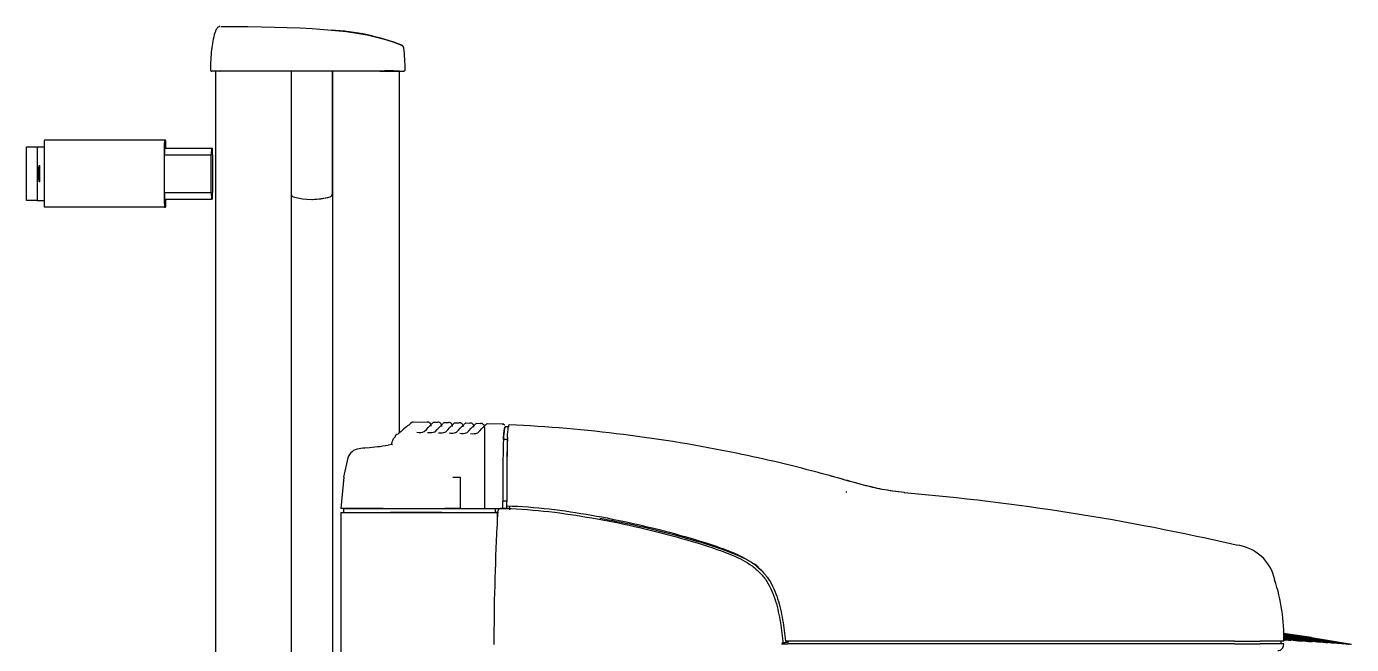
# Model space of a CAD drawing. Header units: millimetres. Extents: x -6176 to 11988, y -1403 to 10916.
# Drawn here: x -5823 to -4832, y 7185 to 7648 of the extents above; entities that cross this region are included whole.
import ezdxf

# ---------------------------------------------------------------- set-up
doc = ezdxf.new("R2010")
doc.units = ezdxf.units.MM

# ---------------------------------------------------------------- blocks, each defined once
blk = doc.blocks.new('A$C17CA5FEC')
at = {"color": 0, "linetype": 'Continuous'}
for p, q in [((-0.07195, 2.19999), (-0.07194, 1.01266)), ((-0.07138, 2.2), (-0.07123, 2.20001)), ((-0.06934, 2.20005), (-0.0692, 2.20005)), ((-0.06876, 2.20006), (-0.06862, 2.20006)), ((0.04373, 2.19999), (-0.06752, 2.19999)), ((-0.01549, 2.19999), (-0.01548, 0.98894)), ((-0.01538, 2.19999), (-0.01538, 2.10785)), ((0.01513, 2.2), (0.01513, 2.10785)), ((0.01546, 2.19999), (0.01547, 0.98894)), ((0.06574, 1.92932), (0.06574, 2.20006)), ((-0.21353, 2.14323), (-0.20553, 2.14323)), ((-0.21353, 2.10323), (-0.21353, 2.14323)), ((-0.20553, 2.14323), (-0.20553, 2.10323)), ((-0.20553, 2.14323), (-0.20038, 2.14323)), ((-0.11018, 2.14823), (-0.20015, 2.14823)), ((-0.11026, 2.14223), (-0.07517, 2.14223)), ((-0.10939, 2.14823), (-0.11018, 2.14823)), ((-0.11018, 2.14323), (-0.10939, 2.14323)), ((-0.07517, 2.14223), (-0.0753, 2.13723)), ((-0.07517, 2.14223), (-0.07443, 2.14223)), ((-0.0743, 2.13723), (-0.07443, 2.14223)), ((-0.20041, 2.13823), (-0.20041, 2.10823)), ((-0.11044, 2.13823), (-0.11044, 2.10823)), ((-0.11031, 2.10823), (-0.11031, 2.13823)), ((-0.11031, 2.13723), (-0.0753, 2.13723)), ((-0.0753, 2.10923), (-0.0753, 2.13723)), ((-0.0743, 2.13723), (-0.0743, 2.10923)), ((-0.20527, 2.12923), (-0.20501, 2.12923)), ((-0.20389, 2.12923), (-0.20363, 2.12923)), ((-0.20501, 2.11723), (-0.20527, 2.11723)), ((-0.20363, 2.11723), (-0.20389, 2.11723)), ((-0.20553, 2.10323), (-0.21353, 2.10323)), ((-0.20553, 2.10323), (-0.20038, 2.10323)), ((-0.11031, 2.10923), (-0.0753, 2.10923)), ((-0.11026, 2.10423), (-0.07517, 2.10423)), ((-0.10939, 2.10323), (-0.11018, 2.10323)), ((-0.0753, 2.10923), (-0.07517, 2.10423)), ((-0.07443, 2.10423), (-0.07517, 2.10423)), ((-0.07443, 2.10423), (-0.0743, 2.10923)), ((0.00039, 2.10398), (0.00042, 2.10399)), ((-0.11018, 2.09823), (-0.20015, 2.09823)), ((-0.11018, 2.09823), (-0.10939, 2.09823)), ((0.08627, 1.93703), (0.07573, 1.93728)), ((0.09428, 1.93683), (0.09123, 1.93691)), ((0.10229, 1.93664), (0.09923, 1.93671)), ((0.1103, 1.93645), (0.10723, 1.93652)), ((0.11832, 1.93625), (0.11523, 1.93633)), ((0.12633, 1.93606), (0.12323, 1.93613)), ((0.1437, 1.93564), (0.13123, 1.93594)), ((0.12941, 1.87259), (0.12941, 1.9332)), ((0.14637, 1.92422), (0.14337, 1.92422)), ((0.14774, 1.93359), (0.14475, 1.93359)), ((0.06046, 1.92037), (0.05711, 1.91988)), ((0.02701, 1.91042), (0.0237, 1.89609)), ((0.024, 1.89609), (0.02178, 1.87255)), ((0.0237, 1.89609), (0.024, 1.89609)), ((0.11098, 1.89612), (0.11098, 1.87261)), ((0.39976, 1.8853), (0.40051, 1.88475)), ((0.14601, 1.87814), (0.14301, 1.87814)), ((0.14803, 1.87448), (0.14797, 1.87148)), ((0.02178, 1.86955), (0.02179, 1.43195)), ((0.02178, 1.86955), (0.02382, 1.86955)), ((0.02382, 1.87255), (0.02382, 1.86955)), ((0.02382, 1.87255), (0.10964, 1.87255)), ((0.11098, 1.87263), (0.09964, 1.87263)), ((0.10964, 1.87255), (0.10971, 1.87255)), ((0.11098, 1.87261), (0.10971, 1.87258)), ((0.10971, 1.87258), (0.13724, 1.87258)), ((0.10971, 1.87258), (0.10971, 1.87255)), ((0.12941, 1.87266), (0.14108, 1.87266)), ((0.13901, 1.86955), (0.13705, 1.86955)), ((0.13739, 1.86955), (0.13705, 1.86955)), ((0.13802, 1.86958), (0.13724, 1.86958)), ((0.13739, 1.86955), (0.13739, 1.87255)), ((0.13901, 1.85909), (0.13901, 1.86955)), ((0.14599, 1.87255), (0.14299, 1.87255)), ((0.14615, 1.87256), (0.14599, 1.87255)), ((0.74824, 1.77607), (0.72723, 1.77891)), ((0.74814, 1.77606), (0.72724, 1.77889)), ((0.74794, 1.77603), (0.72724, 1.77884)), ((0.74775, 1.77601), (0.72724, 1.77879)), ((0.72734, 1.77587), (0.74894, 1.77288)), ((0.72735, 1.77558), (0.74605, 1.77306)), ((0.72737, 1.77516), (0.7415, 1.77333)), ((0.72757, 1.77626), (0.75282, 1.77264)), ((0.73022, 1.77615), (0.75529, 1.77248)), ((0.73358, 1.77603), (0.7586, 1.77226)), ((0.73561, 1.77596), (0.76069, 1.77212)), ((0.73817, 1.77589), (0.76348, 1.77192)), ((0.7397, 1.77586), (0.76523, 1.7718)), ((0.74161, 1.77584), (0.76756, 1.77163)), ((0.74273, 1.77583), (0.76901, 1.77152)), ((0.74411, 1.77584), (0.7709, 1.77138)), ((0.74491, 1.77586), (0.77207, 1.7713)), ((0.74587, 1.77589), (0.77357, 1.77119)), ((0.74641, 1.77591), (0.77447, 1.77112)), ((0.74703, 1.77595), (0.7756, 1.77103)), ((0.74737, 1.77598), (0.77625, 1.77099)), ((0.74775, 1.77601), (0.77529, 1.77123)), ((0.74794, 1.77603), (0.77744, 1.7709)), ((0.74815, 1.77606), (0.77534, 1.77132)), ((0.74824, 1.77607), (0.77806, 1.77087)), ((0.35154, 1.77119), (0.35618, 1.77119)), ((0.69067, 1.77319), (0.35457, 1.77319)), ((0.69067, 1.77119), (0.35618, 1.77119)), ((0.35728, 1.77319), (0.35655, 1.77238)), ((0.69067, 1.77319), (0.70989, 1.77319)), ((0.69067, 1.77119), (0.7099, 1.77119)), ((0.7274, 1.77319), (0.70989, 1.77319)), ((0.72744, 1.77119), (0.7099, 1.77119)), ((0.72545, 1.77119), (0.72545, 1.77319)), ((0.72738, 1.77487), (0.73811, 1.77352)), ((0.7274, 1.77419), (0.7288, 1.77403)), ((0.72741, 1.77446), (0.73278, 1.77382)), ((0.73811, 1.77352), (0.7415, 1.77333)), ((0.74605, 1.77306), (0.74894, 1.77288)), ((0.75282, 1.77264), (0.75529, 1.77248)), ((0.7586, 1.77226), (0.76069, 1.77212)), ((0.76348, 1.77192), (0.76523, 1.7718)), ((0.76756, 1.77163), (0.76901, 1.77152)), ((0.7709, 1.77138), (0.77207, 1.7713)), ((0.77357, 1.77119), (0.77447, 1.77112)), ((0.7756, 1.77103), (0.77625, 1.77099)), ((0.77703, 1.77093), (0.77744, 1.7709)), ((0.77788, 1.77087), (0.77806, 1.77087)), ((0.77812, 1.77087), (0.77816, 1.77087))]:
    blk.add_line(p, q, dxfattribs=at)
for centre, radius, start, end in [((0.01753, 2.20418), 0.09335, 164.76964, 172.72562), ((-0.06824, 2.22784), 0.00439, 158.1069, 165.45894), ((0.00603, 2.06168), 0.16921, 68.58351, 87.1635), ((0.12442, 2.19765), 0.20033, 174.74283, 179.03798), ((0.06599, 2.21671), 0.003, 5.7641, 66.28749), ((-0.13286, 2.19766), 0.20281, 0.93132, 5.51758), ((0.05753, 1.86322), 0.3369, 88.60404, 91.63718), ((0.05268, 5.80024), 3.60025, 269.97189, 270.25766), ((0.06887, 2.20103), 0.001, 270.00442, 1.18909), ((-0.00013, 2.15385), 0.04987, 253.94563, 286.05439), ((-0.00012, 2.15388), 0.04989, 270.60292, 286.04697), ((0.01313, 2.10785), 0.002, 285.77501, 0.00187), ((0.08648, 1.93437), 0.00289, 356.48133, 94.11165), ((0.09448, 1.93423), 0.00289, 356.46401, 93.90651), ((0.10248, 1.93407), 0.00289, 356.44701, 93.69838), ((0.11048, 1.93387), 0.00289, 356.43037, 93.48701), ((0.11848, 1.93364), 0.00289, 356.4141, 93.27213), ((0.12648, 1.93338), 0.00289, 356.39824, 93.05347), ((0.09836, 0.84849), 1.08782, 78.36334, 87.39834), ((0.06418, 1.9263), 0.0018, 85.82499, 184.61483), ((0.08043, 1.94002), 0.01058, 260.65354, 291.04082), ((0.08847, 1.93987), 0.01055, 260.45513, 290.86699), ((0.09651, 1.93969), 0.01052, 260.25461, 290.69076), ((0.10455, 1.93948), 0.01049, 260.05174, 290.51199), ((0.11259, 1.93923), 0.01045, 259.84628, 290.33055), ((0.12063, 1.93896), 0.01042, 259.638, 290.14627), ((1.5473, 1.89006), 1.40434, 178.60608, 180.48616), ((1.5503, 1.89006), 1.40434, 178.60608, 180.48616), ((0.67968, 1.90706), 0.53364, 177.97451, 180.53564), ((0.03656, 1.90735), 0.01004, 97.00835, 162.16015), ((0.07944, 1.56271), 0.35733, 96.14073, 97.08965), ((0.00542, 2.28703), 0.37077, 275.54012, 278.01378), ((0.10935, 0.89551), 1.03952, 74.73661, 78.43217), ((13.80319, 1.84103), 13.65727, 179.7439, 179.845358), ((0.2947, 0.13494), 1.75565, 76.92337, 85.14188), ((1.86484, 1.76997), 1.72855, 176.73662, 176.80193), ((0.14282, 1.65105), 0.2216, 89.92683, 90.44267), ((0.14282, 1.65105), 0.2216, 88.64317, 89.31175), ((1.86484, 1.76997), 1.72855, 177.04345, 179.97488), ((0.68842, 1.81224), 0.0331, 11.99763, 83.75397), ((0.59624, 1.77718), 0.13127, 358.14024, 18.63519), ((0.80917, 2.36969), 0.59692, 262.11111, 264.05782), ((0.80852, 2.36868), 0.59591, 262.16097, 264.07762), ((0.80742, 2.36752), 0.59474, 262.25331, 264.11197), ((0.80656, 2.36715), 0.59438, 262.33231, 264.13938), ((0.79638, 2.30287), 0.52952, 262.49818, 264.42151), ((0.79572, 2.30682), 0.53348, 262.62608, 264.4483), ((0.79467, 2.31428), 0.54094, 262.84196, 264.49084), ((0.79387, 2.32085), 0.54751, 263.01274, 264.52272), ((0.79262, 2.33286), 0.5595, 263.2931, 264.57284), ((0.79168, 2.34312), 0.56974, 263.50926, 264.61045), ((0.79022, 2.36136), 0.58794, 263.85546, 264.67021), ((0.78913, 2.37666), 0.60319, 264.11615, 264.71568), ((0.72295, 1.77069), 0.0045, 270.00085, 0.59664), ((0.59955, -0.67859), 2.45602, 86.89037, 86.98335)]:
    blk.add_arc(centre, radius, start, end, dxfattribs=at)
for centre, major_axis, ratio, start_param, end_param in [((-0.07488, 2.20099), (-0.000021, 0.001), 0.999848, 1.529079, 3.120547), ((-0.20015, 2.13823), (0, -0.01), 0.026258, 3.141593, 4.712389), ((-0.11018, 2.13823), (0, 0.01), 0.026258, 0, 1.570796), ((-0.11018, 2.13823), (0, -0.005), 0.026258, 3.141593, 4.712389), ((-0.10939, 2.13823), (0, -0.01), 0.026258, 1.982313, 3.141593), ((-0.10939, 2.13823), (0, 0.005), 0.026258, 5.639684, 6.283185), ((-0.20527, 2.12323), (0, -0.006), 0.026258, 3.141593, 6.283185), ((-0.20501, 2.12323), (0, 0.006), 0.026258, 3.141593, 6.283185), ((-0.20389, 2.12323), (0, -0.006), 0.026258, 3.141593, 6.283185), ((-0.20363, 2.12323), (0, 0.006), 0.026258, 3.141593, 6.283185), ((-0.20015, 2.10823), (0, -0.01), 0.026258, 4.712389, 6.283185), ((-0.11018, 2.10823), (0, 0.01), 0.026258, 1.570796, 3.141593), ((-0.11018, 2.10823), (0, -0.005), 0.026258, 4.712389, 6.283185), ((-0.10939, 2.10823), (0, 0.005), 0.026258, 3.141593, 3.785094), ((-0.10939, 2.10823), (0, -0.01), 0.026258, 0, 1.159279), ((-0.01338, 2.10785), (-0.00004, 0.002), 0.999849, 1.549691, 2.845309), ((-0.2883, 1.89613), (0.40171, 0), 0.000367, 6.085537, 6.173024), ((0.70938, 1.8696), (-0.69915, 0), 0.000367, 0.182049, 0.353379), ((0.70938, 1.8726), (-0.69715, 0), 0.000367, 0.182629, 0.353379), ((0.70938, 1.8696), (-0.69715, 0), 0.000367, 0.182629, 0.353379), ((0.06281, 1.86951), (-0.01, 0), 0.000367, 0.353379, 1.051219), ((0.06281, 1.87251), (-0.008, 0), 0.000367, 0.353379, 1.051219), ((0.06281, 1.86951), (-0.008, 0), 0.000367, 0.353379, 1.051219), ((0.09362, 1.87251), (0.008, 0), 0.000367, 5.197082, 5.894922), ((0.09362, 1.86951), (0.008, 0), 0.000367, 5.197082, 5.894922), ((0.09362, 1.86951), (0.01, 0), 0.000367, 5.197082, 5.894922), ((-0.54423, 1.8726), (0.69715, 0), 0.000367, 5.894922, 6.071743), ((-0.54423, 1.8696), (0.69715, 0), 0.000367, 5.894922, 6.069447), ((-0.54423, 1.8696), (0.69915, 0), 0.000367, 5.894922, 6.069444), ((-0.13775, 1.87262), (-0.298, 0), 0.000367, 2.746039, 2.785669), ((-0.13775, 1.86962), (0.298, 0), 0.000367, 5.887632, 5.908977), ((0.13806, 1.86958), (-0.002, 0), 0.000367, 1.553354, 2.224234)]:
    blk.add_ellipse(centre, major_axis=major_axis, ratio=ratio, start_param=start_param, end_param=end_param, dxfattribs=at)
for points, knots in [([(-0.06894, 2.23332), (-0.06899, 2.23331), (-0.06925, 2.23328), (-0.07068, 2.2325), (-0.07126, 2.23156), (-0.07178, 2.2308), (-0.07208, 2.22998), (-0.07217, 2.22974)], [0, 0, 0, 0, 0.051881, 0.277344, 0.497393, 0.870476, 1, 1, 1, 1]), ([(-0.06752, 2.19999), (-0.06801, 2.19999), (-0.0685, 2.19999), (-0.06921, 2.19999), (-0.06945, 2.19999), (-0.06992, 2.19999), (-0.07015, 2.19999), (-0.07083, 2.19999), (-0.07125, 2.19999), (-0.07206, 2.19999), (-0.07244, 2.19999), (-0.07312, 2.19999), (-0.07342, 2.19999), (-0.07382, 2.19999), (-0.07394, 2.19999), (-0.07417, 2.19999), (-0.07437, 2.19999), (-0.07453, 2.19999), (-0.07466, 2.19999), (-0.07472, 2.19999), (-0.07485, 2.19999), (-0.07489, 2.19999), (-0.07488, 2.19999)], [0, 0, 0, 0, 0.125, 0.125, 0.1875, 0.1875, 0.25, 0.25, 0.375, 0.375, 0.5, 0.5, 0.625, 0.625, 0.6875, 0.6875, 0.75, 0.8125, 0.8125, 0.875, 0.875, 1, 1, 1, 1]), ([(-0.06753, 2.19999), (-0.06812, 2.19999), (-0.06871, 2.19999), (-0.06979, 2.19999), (-0.07028, 2.19999), (-0.0711, 2.19999), (-0.07142, 2.19999), (-0.07186, 2.19999), (-0.07196, 2.19999), (-0.07195, 2.19999)], [0, 0, 0, 0, 0.25, 0.25, 0.5, 0.5, 0.75, 0.75, 1, 1, 1, 1]), ([(0.0479, 2.19999), (0.04775, 2.19999), (0.04752, 2.19999), (0.04695, 2.19999), (0.04661, 2.19999), (0.04584, 2.19999), (0.04542, 2.19999), (0.04453, 2.19999), (0.04406, 2.19999), (0.04359, 2.19999)], [0, 0, 0, 0, 0.25, 0.25, 0.5, 0.5, 0.75, 0.75, 1, 1, 1, 1]), ([(0.05091, 2.19999), (0.05065, 2.19999), (0.05027, 2.19999), (0.04956, 2.19999), (0.0493, 2.19999), (0.04874, 2.19999), (0.04844, 2.19999), (0.0478, 2.19999), (0.04746, 2.19999), (0.04676, 2.19999), (0.0464, 2.19999), (0.04566, 2.19999), (0.04528, 2.19999), (0.04451, 2.19999), (0.04412, 2.19999), (0.04373, 2.19999)], [0, 0, 0, 0, 0.25, 0.25, 0.375, 0.375, 0.5, 0.5, 0.625, 0.625, 0.75, 0.75, 0.875, 0.875, 1, 1, 1, 1]), ([(0.07576, 1.93745), (0.07576, 1.93745), (0.07576, 1.93745), (0.07552, 1.93744), (0.07445, 1.93664), (0.07155, 1.93426), (0.07038, 1.93327), (0.06832, 1.93153), (0.06759, 1.9309), (0.06602, 1.92956), (0.06519, 1.92885), (0.06431, 1.9281)], [0.4994621, 0.4994621, 0.4994621, 0.4994621, 0.5, 0.5, 0.75, 0.75, 0.875, 0.875, 0.9375, 0.9375, 1, 1, 1, 1]), ([(0.08423, 1.93015), (0.08638, 1.93246), (0.08806, 1.93423), (0.08956, 1.93572), (0.08983, 1.93599), (0.0903, 1.93643), (0.09051, 1.93662), (0.09103, 1.93707), (0.09126, 1.93722), (0.09136, 1.93722), (0.09136, 1.93722), (0.09136, 1.93722)], [0, 0, 0, 0, 0.25, 0.25, 0.3125, 0.3125, 0.375, 0.375, 0.5, 0.5, 0.5001491, 0.5001491, 0.5001491, 0.5001491]), ([(0.09223, 1.93002), (0.09437, 1.93232), (0.09606, 1.93408), (0.09756, 1.93557), (0.09782, 1.93583), (0.0983, 1.93628), (0.09851, 1.93647), (0.09903, 1.93692), (0.09926, 1.93707), (0.09936, 1.93707), (0.09936, 1.93707), (0.09936, 1.93707)], [0, 0, 0, 0, 0.25, 0.25, 0.3125, 0.3125, 0.375, 0.375, 0.5, 0.5, 0.5002312, 0.5002312, 0.5002312, 0.5002312]), ([(0.10023, 1.92985), (0.10237, 1.93214), (0.10406, 1.9339), (0.10555, 1.93539), (0.10582, 1.93565), (0.1063, 1.93609), (0.1065, 1.93628), (0.10703, 1.93673), (0.10726, 1.93688), (0.10736, 1.93688), (0.10736, 1.93688), (0.10736, 1.93688)], [0, 0, 0, 0, 0.25, 0.25, 0.3125, 0.3125, 0.375, 0.375, 0.5, 0.5, 0.5003146, 0.5003146, 0.5003146, 0.5003146]), ([(0.10823, 1.92966), (0.11037, 1.93194), (0.11206, 1.9337), (0.11355, 1.93517), (0.11382, 1.93543), (0.1143, 1.93588), (0.1145, 1.93606), (0.11503, 1.93651), (0.11526, 1.93666), (0.11536, 1.93666), (0.11536, 1.93666), (0.11536, 1.93666)], [0, 0, 0, 0, 0.25, 0.25, 0.3125, 0.3125, 0.375, 0.375, 0.5, 0.5, 0.5003993, 0.5003993, 0.5003993, 0.5003993]), ([(0.11622, 1.92943), (0.11837, 1.93171), (0.12005, 1.93346), (0.12155, 1.93493), (0.12182, 1.93519), (0.1223, 1.93563), (0.1225, 1.93582), (0.12303, 1.93626), (0.12325, 1.93641), (0.12335, 1.93641), (0.12336, 1.93641), (0.12336, 1.93641)], [0, 0, 0, 0, 0.25, 0.25, 0.3125, 0.3125, 0.375, 0.375, 0.5, 0.5, 0.5004852, 0.5004852, 0.5004852, 0.5004852]), ([(0.12422, 1.92917), (0.12637, 1.93145), (0.12805, 1.93319), (0.12955, 1.93466), (0.12982, 1.93491), (0.13029, 1.93536), (0.1305, 1.93554), (0.13103, 1.93598), (0.13125, 1.93613), (0.13135, 1.93613), (0.13135, 1.93613), (0.13135, 1.93613)], [0, 0, 0, 0, 0.25, 0.25, 0.3125, 0.3125, 0.375, 0.375, 0.5, 0.5, 0.5005724, 0.5005724, 0.5005724, 0.5005724]), ([(0.14453, 1.93467), (0.14452, 1.9347), (0.14444, 1.93485), (0.14401, 1.93555), (0.14316, 1.9355), (0.14283, 1.9355)], [0, 0, 0, 0, 0.089902, 0.70634, 1, 1, 1, 1]), ([(0.14637, 1.92592), (0.14659, 1.92896), (0.14682, 1.93128), (0.14728, 1.9344), (0.14751, 1.93519), (0.14774, 1.93519)], [0, 0, 0, 0, 0.5, 0.5, 1, 1, 1, 1]), ([(0.05969, 1.92017), (0.05986, 1.92096), (0.06004, 1.9217), (0.06033, 1.92272), (0.06043, 1.92305), (0.06065, 1.92365), (0.06076, 1.92393), (0.06112, 1.92471), (0.06137, 1.9251), (0.06187, 1.92571), (0.06213, 1.92593), (0.06238, 1.92615)], [0, 0, 0, 0, 0.25, 0.25, 0.375, 0.375, 0.5, 0.5, 0.75, 0.75, 1, 1, 1, 1]), ([(0.14467, 1.93365), (0.14463, 1.93362), (0.1446, 1.93358), (0.14451, 1.93342), (0.14445, 1.93327), (0.14428, 1.93267), (0.14417, 1.93207), (0.14382, 1.92971), (0.1436, 1.92737), (0.14337, 1.9243)], [0.5269354, 0.5269354, 0.5269354, 0.5269354, 0.5625, 0.5625, 0.625, 0.625, 0.75, 0.75, 1, 1, 1, 1]), ([(0.14337, 1.92422), (0.14339, 1.92441), (0.1434, 1.9246), (0.14343, 1.92497), (0.14344, 1.92515), (0.14348, 1.9257), (0.14351, 1.92605), (0.1436, 1.92706), (0.14365, 1.92769), (0.14382, 1.92944), (0.14394, 1.93042), (0.14411, 1.9316), (0.14417, 1.93195), (0.14428, 1.93254), (0.14434, 1.93279), (0.14451, 1.93339), (0.14463, 1.93359), (0.14474, 1.93359), (0.14474, 1.93359), (0.14475, 1.93359)], [0, 0, 0, 0, 0.015625, 0.015625, 0.03125, 0.03125, 0.0625, 0.0625, 0.125, 0.125, 0.25, 0.25, 0.3125, 0.3125, 0.375, 0.375, 0.5, 0.5, 0.5007914, 0.5007914, 0.5007914, 0.5007914]), ([(0.44356, 1.88455), (0.43745, 1.88525), (0.42795, 1.88639), (0.41295, 1.89), (0.39824, 1.89414), (0.38904, 1.89671), (0.38318, 1.89837)], [0, 0, 0, 0, 0.273704, 0.503011, 0.733252, 1, 1, 1, 1]), ([(0.44354, 1.88455), (0.43083, 1.88574), (0.42197, 1.88775), (0.40405, 1.89242), (0.39502, 1.89509), (0.38319, 1.89836)], [0, 0, 0, 0, 0.5, 0.5, 1, 1, 1, 1]), ([(0.14299, 1.87255), (0.14299, 1.87305), (0.14299, 1.87354), (0.143, 1.87404), (0.143, 1.87453), (0.143, 1.87503), (0.143, 1.87552), (0.143, 1.87639), (0.143, 1.87727), (0.14301, 1.87814)], [0, 0, 0, 0, 0.265426, 0.265426, 0.265426, 0.530853, 0.530853, 0.530853, 1, 1, 1, 1]), ([(0.14596, 1.87455), (0.15662, 1.87424), (0.16721, 1.87338), (0.1883, 1.87098), (0.1988, 1.86943), (0.21973, 1.86579), (0.23017, 1.8637), (0.25092, 1.85907), (0.26124, 1.85653), (0.28174, 1.85094), (0.29195, 1.84792), (0.30703, 1.84278), (0.31202, 1.84097), (0.32169, 1.83671), (0.32639, 1.83428), (0.33291, 1.82952), (0.33498, 1.82774), (0.3387, 1.82389), (0.34038, 1.8218), (0.34337, 1.81729), (0.34466, 1.8149), (0.34688, 1.81002), (0.34782, 1.80751), (0.35028, 1.79984), (0.35144, 1.79454), (0.35329, 1.78391), (0.35398, 1.77856), (0.35457, 1.77319)], [0, 0, 0, 0, 0.125, 0.125, 0.25, 0.25, 0.375, 0.375, 0.5, 0.5, 0.625, 0.625, 0.6875, 0.6875, 0.75, 0.75, 0.78125, 0.78125, 0.8125, 0.8125, 0.84375, 0.84375, 0.875, 0.875, 0.9375, 0.9375, 1, 1, 1, 1]), ([(0.05343, 1.87251), (0.04998, 1.87251), (0.04672, 1.87251), (0.04062, 1.87252), (0.03777, 1.87252), (0.03381, 1.87253), (0.03254, 1.87253), (0.03011, 1.87253), (0.02895, 1.87254), (0.02561, 1.87254), (0.02359, 1.87254), (0.02178, 1.87255)], [0, 0, 0, 0, 0.25, 0.25, 0.5, 0.5, 0.625, 0.625, 0.75, 0.75, 1, 1, 1, 1]), ([(0.05343, 1.87251), (0.05364, 1.87251), (0.05388, 1.87251), (0.05447, 1.87251), (0.0548, 1.87251), (0.05556, 1.8725), (0.05597, 1.8725), (0.05686, 1.8725), (0.05734, 1.8725), (0.05785, 1.8725)], [0, 0, 0, 0, 0.25, 0.25, 0.5, 0.5, 0.75, 0.75, 1, 1, 1, 1]), ([(0.05785, 1.8725), (0.06026, 1.8725), (0.0667, 1.8725), (0.07796, 1.8725), (0.08929, 1.8725), (0.09582, 1.8725), (0.09828, 1.8725)], [0, 0, 0, 0, 0.198132, 0.499999, 0.801866, 1, 1, 1, 1]), ([(0.05785, 1.8695), (0.06026, 1.8695), (0.0667, 1.8695), (0.07796, 1.8695), (0.08928, 1.8695), (0.09582, 1.8695), (0.09828, 1.8695)], [0, 0, 0, 0, 0.198108, 0.5, 0.801892, 1, 1, 1, 1]), ([(0.09735, 1.8695), (0.09585, 1.8695), (0.09432, 1.8695), (0.0912, 1.8695), (0.08961, 1.8695), (0.08717, 1.8695), (0.08635, 1.8695), (0.0851, 1.8695), (0.08469, 1.8695), (0.08385, 1.8695), (0.08343, 1.8695), (0.08134, 1.8695), (0.07968, 1.8695), (0.07635, 1.8695), (0.07468, 1.8695), (0.07261, 1.8695), (0.07219, 1.8695), (0.07136, 1.8695), (0.07094, 1.8695), (0.06971, 1.8695), (0.06889, 1.8695), (0.06647, 1.8695), (0.06489, 1.8695), (0.06181, 1.8695), (0.06031, 1.8695), (0.05884, 1.8695)], [0, 0, 0, 0, 0.125, 0.125, 0.25, 0.25, 0.3125, 0.3125, 0.34375, 0.34375, 0.375, 0.375, 0.5, 0.5, 0.625, 0.625, 0.65625, 0.65625, 0.6875, 0.6875, 0.75, 0.75, 0.875, 0.875, 1, 1, 1, 1]), ([(0.09828, 1.8725), (0.0988, 1.8725), (0.09929, 1.8725), (0.1002, 1.8725), (0.10063, 1.8725), (0.10142, 1.87251), (0.10177, 1.87251), (0.10239, 1.87251), (0.10265, 1.87251), (0.10288, 1.87251)], [0, 0, 0, 0, 0.25, 0.25, 0.5, 0.5, 0.75, 0.75, 1, 1, 1, 1]), ([(0.10288, 1.87251), (0.10698, 1.87251), (0.11084, 1.87251), (0.11628, 1.87252), (0.11803, 1.87252), (0.12142, 1.87253), (0.1247, 1.87253), (0.12773, 1.87253), (0.13063, 1.87254), (0.13203, 1.87254), (0.13603, 1.87254), (0.13845, 1.87255), (0.14062, 1.87255)], [0, 0, 0, 0, 0.25, 0.25, 0.375, 0.375, 0.5, 0.625, 0.625, 0.75, 0.75, 1, 1, 1, 1]), ([(0.1391, 1.86837), (0.13911, 1.86868), (0.13914, 1.86898), (0.13923, 1.86956), (0.13928, 1.86984), (0.1394, 1.87037), (0.13947, 1.87062), (0.13963, 1.87108), (0.13972, 1.8713), (0.1399, 1.87168), (0.14, 1.87184), (0.14021, 1.87213), (0.14032, 1.87226), (0.14054, 1.87245), (0.14065, 1.87253), (0.14088, 1.87262), (0.14099, 1.87265), (0.14111, 1.87265)], [0, 0, 0, 0, 0.125, 0.125, 0.25, 0.25, 0.375, 0.375, 0.5, 0.5, 0.625, 0.625, 0.75, 0.75, 0.875, 0.875, 1, 1, 1, 1]), ([(0.14111, 1.87265), (0.15192, 1.87251), (0.1627, 1.87176), (0.18425, 1.8695), (0.19499, 1.86798), (0.21632, 1.86439), (0.22693, 1.86232), (0.24803, 1.8577), (0.25853, 1.85514), (0.27942, 1.84953), (0.28983, 1.84647), (0.30524, 1.8413), (0.31035, 1.83947), (0.32031, 1.83518), (0.32512, 1.83273), (0.33171, 1.82794), (0.33377, 1.82615), (0.33748, 1.82226), (0.33914, 1.82014), (0.34208, 1.81556), (0.34333, 1.81315), (0.34547, 1.80822), (0.34637, 1.80568), (0.34793, 1.80051), (0.3486, 1.79788), (0.34976, 1.7926), (0.35025, 1.78994), (0.35157, 1.78194), (0.35223, 1.77658), (0.35279, 1.77119)], [0, 0, 0, 0, 0.125, 0.125, 0.25, 0.25, 0.375, 0.375, 0.5, 0.5, 0.625, 0.625, 0.6875, 0.6875, 0.75, 0.75, 0.78125, 0.78125, 0.8125, 0.8125, 0.84375, 0.84375, 0.875, 0.875, 0.90625, 0.90625, 0.9375, 0.9375, 1, 1, 1, 1]), ([(0.3343, 1.82873), (0.3339, 1.82904), (0.33348, 1.82935), (0.32865, 1.83283), (0.32384, 1.83526), (0.3139, 1.83953), (0.30879, 1.84135), (0.29341, 1.84651), (0.28304, 1.84955), (0.26216, 1.85516), (0.25164, 1.85772), (0.23263, 1.86188), (0.22415, 1.86357), (0.21565, 1.86509)], [0.2440798, 0.2440798, 0.2440798, 0.2440798, 0.25, 0.25, 0.3125, 0.3125, 0.375, 0.375, 0.5, 0.5, 0.625, 0.625, 0.7250275, 0.7250275, 0.7250275, 0.7250275]), ([(0.33673, 1.82608), (0.33638, 1.8264), (0.33604, 1.8267), (0.33556, 1.82711), (0.33541, 1.82724), (0.33511, 1.82748), (0.33496, 1.8276), (0.3347, 1.82781), (0.33458, 1.82791), (0.33436, 1.82808), (0.33426, 1.82815), (0.3341, 1.82828), (0.33403, 1.82832), (0.33394, 1.82839), (0.33391, 1.8284), (0.3339, 1.8284), (0.33392, 1.82839), (0.33399, 1.82833), (0.33405, 1.82828), (0.33419, 1.82816), (0.33428, 1.82808), (0.33448, 1.82791), (0.3346, 1.82781), (0.33497, 1.8275), (0.33525, 1.82725), (0.33587, 1.8267), (0.33621, 1.8264), (0.33655, 1.82608)], [0, 0, 0, 0, 0.125, 0.125, 0.1875, 0.1875, 0.25, 0.25, 0.3125, 0.3125, 0.375, 0.375, 0.4375, 0.4375, 0.5, 0.5, 0.5625, 0.5625, 0.625, 0.625, 0.6875, 0.6875, 0.75, 0.75, 0.875, 0.875, 1, 1, 1, 1]), ([(0.35655, 1.77238), (0.35652, 1.77237), (0.35648, 1.77237), (0.35645, 1.77236), (0.35603, 1.77232), (0.35562, 1.77227), (0.3552, 1.77223), (0.35479, 1.77219), (0.35437, 1.77214), (0.35396, 1.7721), (0.35355, 1.77205), (0.35313, 1.77201), (0.35272, 1.77196), (0.35239, 1.77193), (0.35206, 1.77189), (0.35173, 1.77185)], [0, 0, 0, 0, 0.021569, 0.021569, 0.021569, 0.279185, 0.279185, 0.279185, 0.5368, 0.5368, 0.5368, 0.794415, 0.794415, 0.794415, 1, 1, 1, 1])]:
    blk.add_open_spline(points, degree=3, knots=knots, dxfattribs=at)
for points in [[(-0.06819, 2.23342), (-0.01308, 2.23335), (0.03771, 2.2324), (0.06719, 2.21945)], [(0.14596, 1.87455), (0.14596, 1.87566), (0.14597, 1.87678), (0.14597, 1.87789)], [(0.14599, 1.87255), (0.14599, 1.87322), (0.14599, 1.87388), (0.146, 1.87454)]]:
    blk.add_open_spline(points, degree=3, dxfattribs=at)

msp = doc.modelspace()

# ---------------------------------------------------------------- block references
at = {"color": 0, "xscale": 1000, "yscale": 1000, "zscale": 1000}
msp.add_blockref('A$C17CA5FEC', (-5609.86, 5414.53), dxfattribs=at)

doc.saveas('drawing.dxf')
